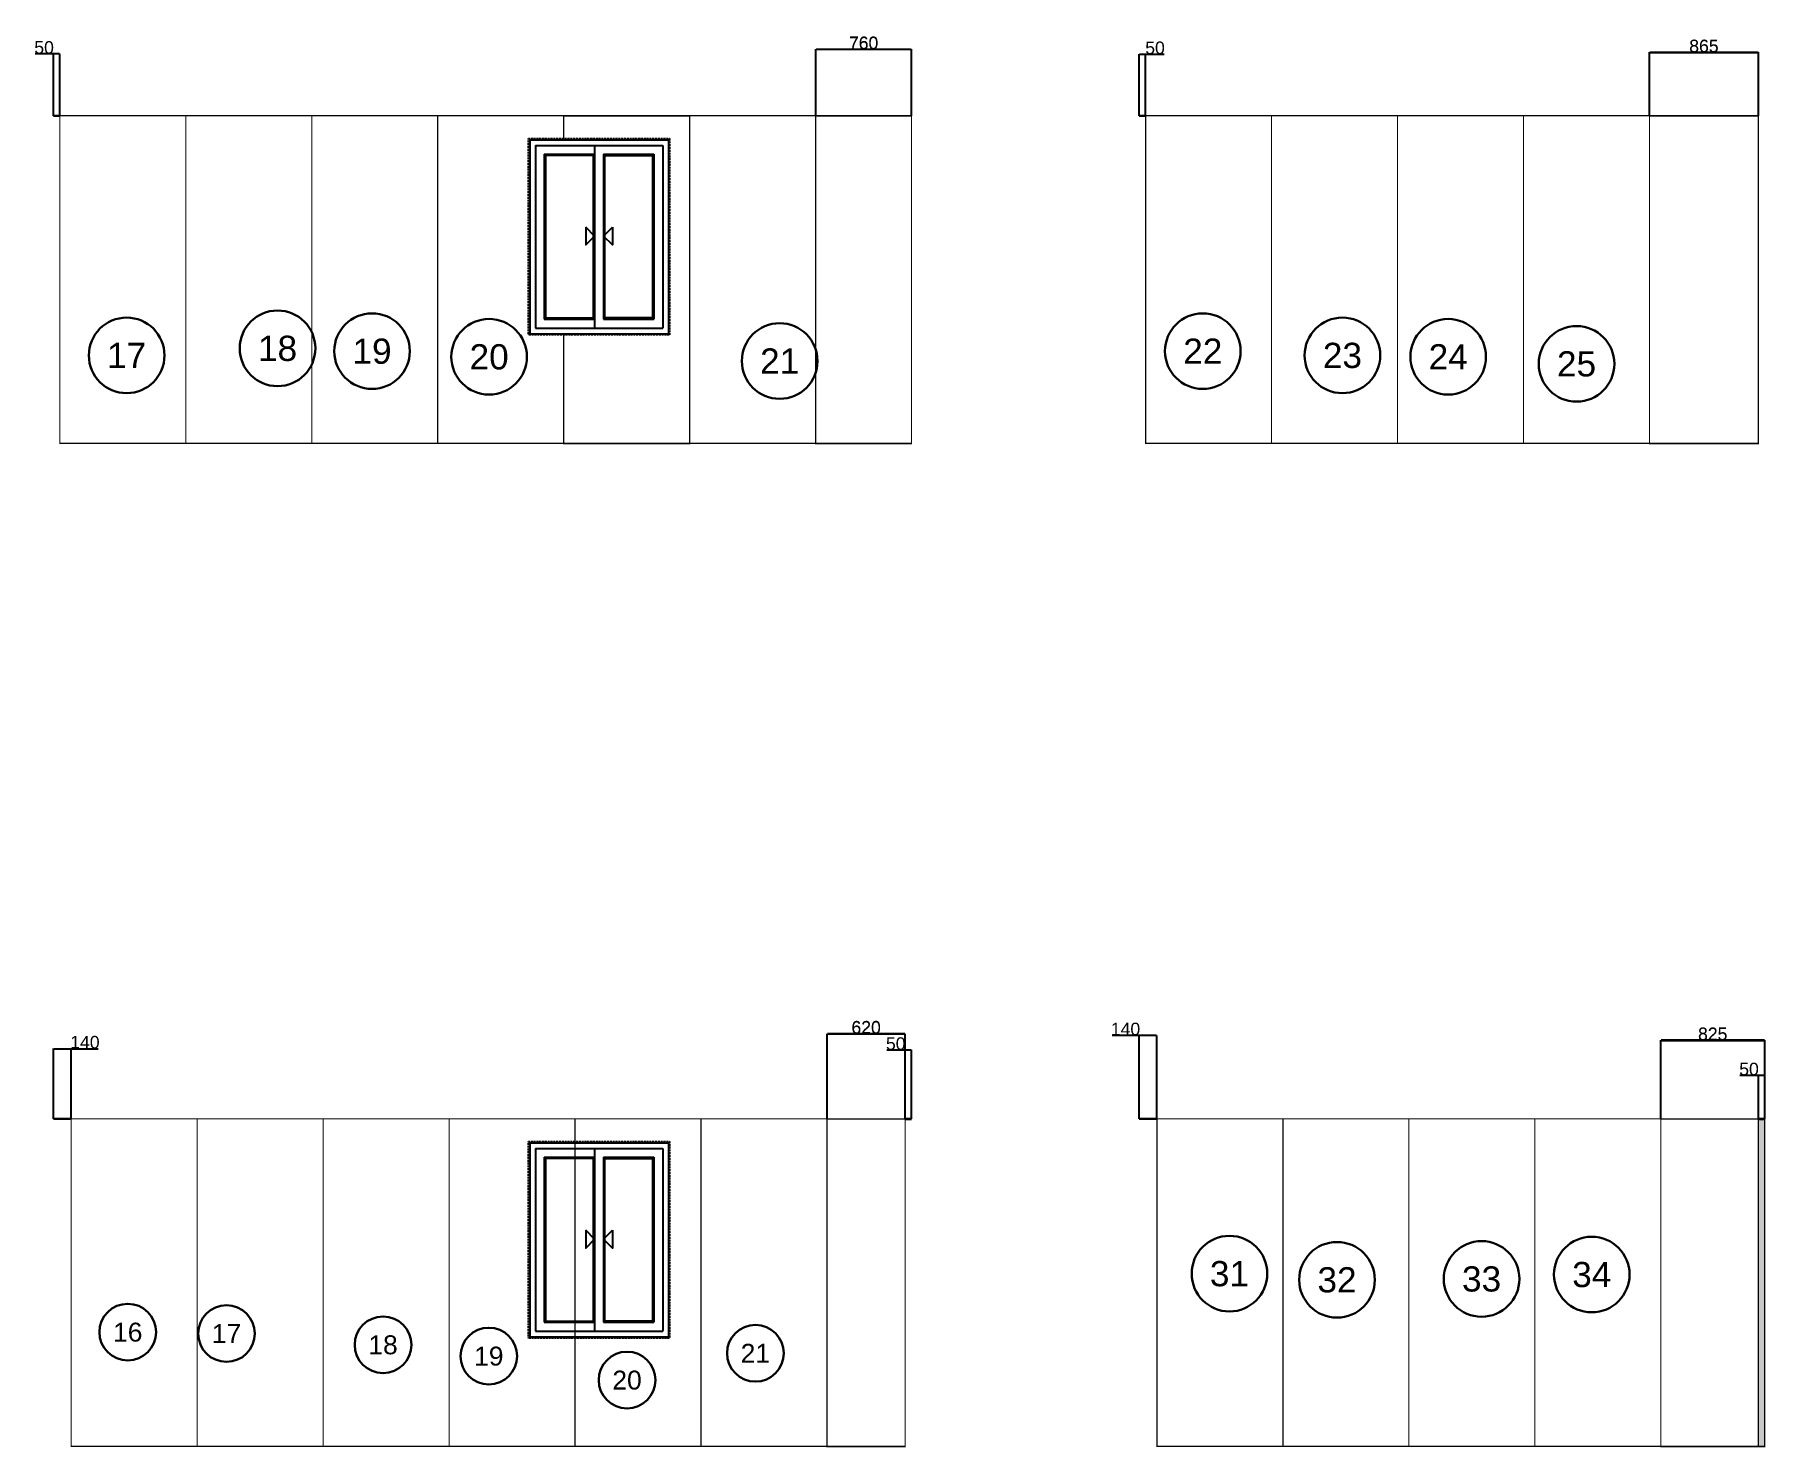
# Model space of a CAD drawing. Header units: millimetres. Extents: x 55547 to 190849, y 191990 to 326950.
# Drawn here: x 164495 to 178233, y 217054 to 228266 of the extents above; entities that cross this region are included whole.
import ezdxf
from ezdxf.enums import TextEntityAlignment as Align

# ---------------------------------------------------------------- set-up
doc = ezdxf.new("R2010")
doc.units = ezdxf.units.MM
doc.linetypes.add('HID', pattern=[3, 2, -1])
doc.layers.get('Defpoints').update_dxf_attribs({"color": 144})
for name, color, linetype in [('000_50T 1pcs', 3, 'Continuous'), ('000_50T 갯수', 2, 'Continuous'), ('000_90T 2pcs', 4, 'Continuous'), ('000_90T 갯수', 2, 'Continuous'), ('000_삭제분', 4, 'Continuous'), ('AA-DWXM-WIND', 4, 'Continuous'), ('WID', 4, 'Continuous')]:
    doc.layers.add(name, color=color, linetype=linetype)
doc.styles.get("Standard").update_dxf_attribs({"font": 'arial.ttf'})
doc.dimstyles.new('ISO-25', dxfattribs={"dimtxt": 2.5, "dimasz": 2.5, "dimexe": 1.25, "dimexo": 0.625, "dimtad": 1, "dimtxsty": 'Standard', "dimcen": 2.5, "dimadec": 0, "dimazin": 0, "dimtfac": 1, "dimtmove": 0, "dimatfit": 3, "dimfxl": 1, "dimarcsym": 0})

# ---------------------------------------------------------------- blocks, each defined once
blk = doc.blocks.new('*D195')
at = {"layer": '000_50T 1pcs', "color": 0, "lineweight": -2, "transparency": 16777216}
for p, q in [((164645, 228113), (164498, 228113)), ((164645, 227623), (164645, 228114)), ((164693, 228113), (164648, 228113)), ((164695, 227623), (164695, 228114))]:
    blk.add_line(p, q, dxfattribs=at)
at = {"layer": '000_50T 1pcs', "color": 0, "transparency": 16777216}
for points in [[(164648, 228113), (164648, 228112), (164645, 228113)], [(164693, 228113), (164693, 228112), (164695, 228113)]]:
    blk.add_solid(points, dxfattribs=at)
at = {"layer": 'Defpoints', "color": 0, "transparency": 16777216}
for p in [(164645, 228113), (164645, 227622), (164695, 227622)]:
    blk.add_point(p, dxfattribs=at)
at = {"layer": '000_50T 1pcs', "color": 0, "lineweight": 30, "transparency": 16777216, "insert": (164570, 228164), "char_height": 100, "attachment_point": 5}
blk.add_mtext('50', dxfattribs=at)
blk = doc.blocks.new('*D196')
at = {"layer": '000_50T 1pcs', "color": 0, "lineweight": -2, "transparency": 16777216}
for p, q in [((170695, 227623), (170695, 228150)), ((171453, 228149), (170698, 228149)), ((171455, 227623), (171455, 228150))]:
    blk.add_line(p, q, dxfattribs=at)
at = {"layer": '000_50T 1pcs', "color": 0, "transparency": 16777216}
for points in [[(170698, 228149), (170698, 228149), (170695, 228149)], [(171453, 228149), (171453, 228149), (171455, 228149)]]:
    blk.add_solid(points, dxfattribs=at)
at = {"layer": 'Defpoints', "color": 0, "transparency": 16777216}
for p in [(170695, 228149), (170695, 227622), (171455, 227622)]:
    blk.add_point(p, dxfattribs=at)
at = {"layer": '000_50T 1pcs', "color": 0, "lineweight": 30, "transparency": 16777216, "insert": (171075, 228201), "char_height": 100, "attachment_point": 5}
blk.add_mtext('760', dxfattribs=at)
blk = doc.blocks.new('*D197')
at = {"layer": '000_50T 1pcs', "color": 0, "lineweight": -2, "transparency": 16777216}
for p, q in [((173263, 227623), (173263, 228111)), ((173265, 228110), (173310, 228110)), ((173313, 227623), (173313, 228111)), ((173313, 228110), (173460, 228110))]:
    blk.add_line(p, q, dxfattribs=at)
at = {"layer": '000_50T 1pcs', "color": 0, "transparency": 16777216}
for points in [[(173265, 228110), (173265, 228109), (173263, 228110)], [(173310, 228110), (173310, 228109), (173313, 228110)]]:
    blk.add_solid(points, dxfattribs=at)
at = {"layer": 'Defpoints', "color": 0, "transparency": 16777216}
for p in [(173313, 228110), (173263, 227622), (173313, 227622)]:
    blk.add_point(p, dxfattribs=at)
at = {"layer": '000_50T 1pcs', "color": 0, "lineweight": 30, "transparency": 16777216, "insert": (173388, 228161), "char_height": 100, "attachment_point": 5}
blk.add_mtext('50', dxfattribs=at)
blk = doc.blocks.new('*D198')
at = {"layer": '000_50T 1pcs', "color": 0, "lineweight": -2, "transparency": 16777216}
for p, q in [((177313, 227623), (177313, 228126)), ((178175, 228125), (177315, 228125)), ((178178, 227623), (178178, 228126))]:
    blk.add_line(p, q, dxfattribs=at)
at = {"layer": '000_50T 1pcs', "color": 0, "transparency": 16777216}
for points in [[(177315, 228125), (177315, 228124), (177313, 228125)], [(178175, 228125), (178175, 228124), (178178, 228125)]]:
    blk.add_solid(points, dxfattribs=at)
at = {"layer": 'Defpoints', "color": 0, "transparency": 16777216}
for p in [(177313, 228125), (177313, 227622), (178178, 227622)]:
    blk.add_point(p, dxfattribs=at)
at = {"layer": '000_50T 1pcs', "color": 0, "lineweight": 30, "transparency": 16777216, "insert": (177745, 228176), "char_height": 100, "attachment_point": 5}
blk.add_mtext('865', dxfattribs=at)
blk = doc.blocks.new('*D210')
at = {"layer": '000_90T 2pcs', "color": 0, "lineweight": -2, "transparency": 16777216}
for p, q in [((164645, 219662), (164645, 220219)), ((164648, 220217), (164783, 220217)), ((164785, 219662), (164785, 220219)), ((164785, 220217), (165000, 220217))]:
    blk.add_line(p, q, dxfattribs=at)
at = {"layer": '000_90T 2pcs', "color": 0, "transparency": 16777216}
for points in [[(164648, 220218), (164648, 220217), (164645, 220217)], [(164783, 220218), (164783, 220217), (164785, 220217)]]:
    blk.add_solid(points, dxfattribs=at)
at = {"layer": 'Defpoints', "color": 0, "transparency": 16777216}
for p in [(164785, 220217), (164645, 219662), (164785, 219662)]:
    blk.add_point(p, dxfattribs=at)
at = {"layer": '000_90T 2pcs', "color": 0, "lineweight": 30, "transparency": 16777216, "insert": (164894, 220269), "char_height": 100, "attachment_point": 5}
blk.add_mtext('140', dxfattribs=at)
blk = doc.blocks.new('*D211')
at = {"layer": '000_90T 2pcs', "color": 0, "lineweight": -2, "transparency": 16777216}
for p, q in [((171405, 220207), (171258, 220207)), ((171405, 219662), (171405, 220208)), ((171453, 220207), (171408, 220207)), ((171455, 219662), (171455, 220208))]:
    blk.add_line(p, q, dxfattribs=at)
at = {"layer": '000_90T 2pcs', "color": 0, "transparency": 16777216}
for points in [[(171408, 220207), (171408, 220206), (171405, 220207)], [(171453, 220207), (171453, 220206), (171455, 220207)]]:
    blk.add_solid(points, dxfattribs=at)
at = {"layer": 'Defpoints', "color": 0, "transparency": 16777216}
for p in [(171405, 220207), (171405, 219662), (171455, 219662)]:
    blk.add_point(p, dxfattribs=at)
at = {"layer": '000_90T 2pcs', "color": 0, "lineweight": 30, "transparency": 16777216, "insert": (171330, 220258), "char_height": 100, "attachment_point": 5}
blk.add_mtext('50', dxfattribs=at)
blk = doc.blocks.new('*D212')
at = {"layer": '000_90T 2pcs', "color": 0, "lineweight": -2, "transparency": 16777216}
for p, q in [((170785, 219662), (170785, 220337)), ((171403, 220336), (170788, 220336)), ((171405, 219663), (171405, 220337))]:
    blk.add_line(p, q, dxfattribs=at)
at = {"layer": '000_90T 2pcs', "color": 0, "transparency": 16777216}
for points in [[(170788, 220336), (170788, 220336), (170785, 220336)], [(171403, 220336), (171403, 220336), (171405, 220336)]]:
    blk.add_solid(points, dxfattribs=at)
at = {"layer": 'Defpoints', "color": 0, "transparency": 16777216}
for p in [(170785, 220336), (170785, 219662), (171405, 219662)]:
    blk.add_point(p, dxfattribs=at)
at = {"layer": '000_90T 2pcs', "color": 0, "lineweight": 30, "transparency": 16777216, "insert": (171095, 220388), "char_height": 100, "attachment_point": 5}
blk.add_mtext('620', dxfattribs=at)
blk = doc.blocks.new('*D213')
at = {"layer": '000_50T 1pcs', "color": 0, "lineweight": -2, "transparency": 16777216}
for p, q in [((173263, 220322), (173048, 220322)), ((173263, 219662), (173263, 220323)), ((173400, 220322), (173265, 220322)), ((173403, 219662), (173403, 220323))]:
    blk.add_line(p, q, dxfattribs=at)
at = {"layer": '000_50T 1pcs', "color": 0, "transparency": 16777216}
for points in [[(173265, 220322), (173265, 220322), (173263, 220322)], [(173400, 220322), (173400, 220322), (173403, 220322)]]:
    blk.add_solid(points, dxfattribs=at)
at = {"layer": 'Defpoints', "color": 0, "transparency": 16777216}
for p in [(173263, 220322), (173263, 219662), (173403, 219662)]:
    blk.add_point(p, dxfattribs=at)
at = {"layer": '000_50T 1pcs', "color": 0, "lineweight": 30, "transparency": 16777216, "insert": (173154, 220374), "char_height": 100, "attachment_point": 5}
blk.add_mtext('140', dxfattribs=at)
blk = doc.blocks.new('*D214')
at = {"layer": '000_50T 1pcs', "color": 0, "lineweight": -2, "transparency": 16777216}
for p, q in [((178178, 220005), (178031, 220005)), ((178178, 219662), (178178, 220006)), ((178225, 220005), (178180, 220005)), ((178228, 219662), (178228, 220006))]:
    blk.add_line(p, q, dxfattribs=at)
at = {"layer": '000_50T 1pcs', "color": 0, "transparency": 16777216}
for points in [[(178180, 220005), (178180, 220004), (178178, 220005)], [(178225, 220005), (178225, 220004), (178228, 220005)]]:
    blk.add_solid(points, dxfattribs=at)
at = {"layer": 'Defpoints', "color": 0, "transparency": 16777216}
for p in [(178178, 220005), (178178, 219662), (178228, 219662)]:
    blk.add_point(p, dxfattribs=at)
at = {"layer": '000_50T 1pcs', "color": 0, "lineweight": 30, "transparency": 16777216, "insert": (178103, 220056), "char_height": 100, "attachment_point": 5}
blk.add_mtext('50', dxfattribs=at)
blk = doc.blocks.new('*D215')
at = {"layer": '000_50T 1pcs', "color": 0, "lineweight": -2, "transparency": 16777216}
for p, q in [((177403, 219662), (177403, 220286)), ((178225, 220285), (177405, 220285)), ((178228, 219663), (178228, 220286))]:
    blk.add_line(p, q, dxfattribs=at)
at = {"layer": '000_50T 1pcs', "color": 0, "transparency": 16777216}
for points in [[(177405, 220285), (177405, 220284), (177403, 220285)], [(178225, 220285), (178225, 220284), (178228, 220285)]]:
    blk.add_solid(points, dxfattribs=at)
at = {"layer": 'Defpoints', "color": 0, "transparency": 16777216}
for p in [(177403, 220285), (177403, 219662), (178228, 219662)]:
    blk.add_point(p, dxfattribs=at)
at = {"layer": '000_50T 1pcs', "color": 0, "lineweight": 30, "transparency": 16777216, "insert": (177815, 220336), "char_height": 100, "attachment_point": 5}
blk.add_mtext('825', dxfattribs=at)
blk = doc.blocks.new('*D267')
at = {"layer": '000_삭제분', "color": 0, "lineweight": -2, "transparency": 16777216}
for p, q in [((170695, 227621), (170695, 228148)), ((171453, 228147), (170698, 228147)), ((171455, 227621), (171455, 228148))]:
    blk.add_line(p, q, dxfattribs=at)
at = {"layer": '000_삭제분', "color": 0, "transparency": 16777216}
for points in [[(170698, 228147), (170698, 228146), (170695, 228147)], [(171453, 228147), (171453, 228146), (171455, 228147)]]:
    blk.add_solid(points, dxfattribs=at)
at = {"layer": 'Defpoints', "color": 0, "transparency": 16777216}
for p in [(170695, 228147), (170695, 227620), (171455, 227620)]:
    blk.add_point(p, dxfattribs=at)
at = {"layer": '000_삭제분', "color": 0, "lineweight": 30, "transparency": 16777216, "insert": (171075, 228198), "char_height": 100, "attachment_point": 5}
blk.add_mtext('760', dxfattribs=at)
blk = doc.blocks.new('*D268')
at = {"layer": '000_삭제분', "color": 0, "lineweight": -2, "transparency": 16777216}
for p, q in [((177313, 227621), (177313, 228123)), ((178175, 228122), (177315, 228122)), ((178178, 227621), (178178, 228123))]:
    blk.add_line(p, q, dxfattribs=at)
at = {"layer": '000_삭제분', "color": 0, "transparency": 16777216}
for points in [[(177315, 228123), (177315, 228122), (177313, 228122)], [(178175, 228123), (178175, 228122), (178178, 228122)]]:
    blk.add_solid(points, dxfattribs=at)
at = {"layer": 'Defpoints', "color": 0, "transparency": 16777216}
for p in [(177313, 228122), (177313, 227620), (178178, 227620)]:
    blk.add_point(p, dxfattribs=at)
at = {"layer": '000_삭제분', "color": 0, "lineweight": 30, "transparency": 16777216, "insert": (177745, 228174), "char_height": 100, "attachment_point": 5}
blk.add_mtext('865', dxfattribs=at)
blk = doc.blocks.new('*D148')
at = {"layer": '000_삭제분', "color": 0, "lineweight": -2, "transparency": 16777216}
for p, q in [((170785, 219660), (170785, 220335)), ((171403, 220333), (170788, 220333)), ((171405, 219661), (171405, 220335))]:
    blk.add_line(p, q, dxfattribs=at)
at = {"layer": '000_삭제분', "color": 0, "transparency": 16777216}
for points in [[(170788, 220334), (170788, 220333), (170785, 220333)], [(171403, 220334), (171403, 220333), (171405, 220333)]]:
    blk.add_solid(points, dxfattribs=at)
at = {"layer": 'Defpoints', "color": 0, "transparency": 16777216}
for p in [(170785, 220333), (170785, 219659), (171405, 219660)]:
    blk.add_point(p, dxfattribs=at)
at = {"layer": '000_삭제분', "color": 0, "lineweight": 30, "transparency": 16777216, "insert": (171095, 220385), "char_height": 100, "attachment_point": 5}
blk.add_mtext('620', dxfattribs=at)
blk = doc.blocks.new('*D149')
at = {"layer": '000_삭제분', "color": 0, "lineweight": -2, "transparency": 16777216}
for p, q in [((177403, 219660), (177403, 220283)), ((178225, 220282), (177405, 220282)), ((178228, 219661), (178228, 220283))]:
    blk.add_line(p, q, dxfattribs=at)
at = {"layer": '000_삭제분', "color": 0, "transparency": 16777216}
for points in [[(177405, 220282), (177405, 220282), (177403, 220282)], [(178225, 220282), (178225, 220282), (178228, 220282)]]:
    blk.add_solid(points, dxfattribs=at)
at = {"layer": 'Defpoints', "color": 0, "transparency": 16777216}
for p in [(177403, 220282), (177403, 219659), (178228, 219660)]:
    blk.add_point(p, dxfattribs=at)
at = {"layer": '000_삭제분', "color": 0, "lineweight": 30, "transparency": 16777216, "insert": (177815, 220334), "char_height": 100, "attachment_point": 5}
blk.add_mtext('825', dxfattribs=at)

msp = doc.modelspace()

# ---------------------------------------------------------------- hatches: boundary and pattern name
at = {"layer": '000_50T 1pcs', "transparency": 33554687}
h = msp.add_hatch(dxfattribs=at)
h.set_pattern_fill('HOUND', color=1)
h.set_pattern_definition([(0, (-208817.0825, 24173.5725), (6.35, 1.5875), [25.4, -12.7]), (90, (-208817.0825, 24173.5725), (-1.5875, -6.35), [25.4, -12.7])])
h.paths.add_polyline_path([(178227.932, 219661.772), (178177.932, 219661.772), (178177.932, 217061.147), (178227.932, 217061.147)])

# ---------------------------------------------------------------- linework, layer by layer
at = {"layer": '000_50T 1pcs', "lineweight": 30}
for points in [[(164645.003, 227622.496), (164695.003, 227622.496)], [(173262.932, 227622.496), (173312.932, 227622.496)], [(173262.932, 219661.772), (173402.932, 219661.772)], [(178177.932, 219661.772), (178227.932, 219661.772)]]:
    msp.add_lwpolyline(points, dxfattribs=at)
at = {"layer": '000_50T 1pcs', "const_width": 10}
for points in [[(164695.003, 227622.496), (164695.003, 225022.496), (165695.003, 225022.496), (165695.003, 227622.496)], [(165695.003, 227622.496), (165695.003, 225022.496), (166695.003, 225022.496), (166695.003, 227622.496)], [(166695.003, 227622.496), (166695.003, 225022.496), (167695.003, 225022.496), (167695.003, 227622.496)], [(169695.003, 227622.496), (169695.003, 225022.496), (170695.003, 225022.496), (170695.003, 227622.496)], [(173312.932, 227622.496), (173312.932, 225022.496), (174312.932, 225022.496), (174312.932, 227622.496)], [(174312.932, 227622.496), (174312.932, 225022.496), (175312.932, 225022.496), (175312.932, 227622.496)], [(175312.932, 227622.496), (175312.932, 225022.496), (176312.932, 225022.496), (176312.932, 227622.496)], [(176312.932, 227622.496), (176312.932, 225022.496), (177312.932, 225022.496), (177312.932, 227622.496)], [(173402.932, 219661.772), (173402.932, 217061.772), (174402.932, 217061.772), (174402.932, 219661.772)], [(174402.932, 219661.772), (174402.932, 217061.772), (175402.932, 217061.772), (175402.932, 219661.772)], [(175402.932, 219661.772), (175402.932, 217061.772), (176402.932, 217061.772), (176402.932, 219661.772)], [(176402.932, 219661.772), (176402.932, 217061.772), (177402.932, 217061.772), (177402.932, 219661.772)]]:
    msp.add_lwpolyline(points, close=True, dxfattribs=at)
at = {"layer": '000_50T 1pcs', "lineweight": 30, "const_width": 10}
for points in [[(168695.003, 227622.496), (168695.003, 227432.496), (168425.003, 227432.496), (168425.003, 225892.496), (168695.003, 225892.496), (168695.003, 225022.496), (167695.003, 225022.496), (167695.003, 227622.496)], [(168695.003, 227622.496), (168695.003, 227432.496), (169525.003, 227432.496), (169525.003, 225892.496), (168695.003, 225892.496), (168695.003, 225022.496), (169695.003, 225022.496), (169695.003, 227622.496)], [(171455.003, 227622.496), (170695.003, 227622.496), (170695.003, 225022.496), (171455.003, 225022.496)], [(178177.932, 227622.496), (177312.932, 227622.496), (177312.932, 225022.496), (178177.932, 225022.496)], [(178227.932, 219661.772), (177402.932, 219661.772), (177402.932, 217061.772), (178227.932, 217061.772)]]:
    msp.add_lwpolyline(points, close=True, dxfattribs=at)
at = {"layer": '000_50T 1pcs', "color": 1, "const_width": 10}
msp.add_lwpolyline([(178227.932, 219661.772), (178177.932, 219661.772), (178177.932, 217061.147), (178227.932, 217061.147)], close=True, dxfattribs=at)
at = {"layer": '000_50T 갯수', "color": 2, "lineweight": 30}
for centre in [(165225.205, 225720.661), (166423.102, 225776.638), (167173.188, 225754.247), (168102.397, 225709.466), (173767.219, 225754.247), (174875.554, 225720.661), (175715.202, 225709.466), (170408.629, 225675.88), (176733.974, 225653.489), (173978.996, 218433.138), (176854.789, 218426.141), (174832.638, 218384.159), (175980.156, 218391.156)]:
    msp.add_circle(centre, 300, dxfattribs=at)
at = {"layer": '000_90T 2pcs', "lineweight": 30}
for points in [[(164645.003, 219661.772), (164785.003, 219661.772)], [(171455.003, 219661.772), (171405.003, 219661.772)]]:
    msp.add_lwpolyline(points, dxfattribs=at)
at = {"layer": '000_90T 2pcs', "const_width": 10}
for points in [[(164785.003, 219661.772), (164785.003, 217061.772), (165785.003, 217061.772), (165785.003, 219661.772)], [(165785.003, 219661.772), (165785.003, 217061.772), (166785.003, 217061.772), (166785.003, 219661.772)], [(166785.003, 219661.772), (166785.003, 217061.772), (167785.003, 217061.772), (167785.003, 219661.772)], [(167785.003, 219661.772), (167785.003, 217061.772), (168785.003, 217061.772), (168785.003, 219661.772)], [(168785.003, 219661.772), (168785.003, 217061.772), (169785.003, 217061.772), (169785.003, 219661.772)], [(169785.003, 219661.772), (169785.003, 217061.772), (170785.003, 217061.772), (170785.003, 219661.772)]]:
    msp.add_lwpolyline(points, close=True, dxfattribs=at)
at = {"layer": '000_90T 2pcs', "lineweight": 30, "const_width": 10}
msp.add_lwpolyline([(171405.003, 219661.772), (170785.003, 219661.772), (170785.003, 217061.772), (171405.003, 217061.772)], close=True, dxfattribs=at)
at = {"layer": '000_90T 갯수', "color": 2, "lineweight": 30}
for centre in [(165234.055, 217968.977), (166017.726, 217957.782), (167260.405, 217868.22), (170215.964, 217801.048), (168100.052, 217778.657), (169197.191, 217588.337)]:
    msp.add_circle(centre, 225, dxfattribs=at)
at = {"layer": '000_삭제분', "color": 1, "lineweight": 30, "const_width": 10, "elevation": 0}
for points in [[(168695.003, 227619.996), (168695.003, 227429.996), (169525.003, 227429.996), (169525.003, 225889.996), (168695.003, 225889.996), (168695.003, 225019.996), (169695.003, 225019.996), (169695.003, 227619.996)], [(171455.003, 227619.996), (170695.003, 227619.996), (170695.003, 225019.996), (171455.003, 225019.996)], [(178177.932, 227619.996), (177312.932, 227619.996), (177312.932, 225019.996), (178177.932, 225019.996)], [(171405.003, 219659.272), (170785.003, 219659.272), (170785.003, 217059.272), (171405.003, 217059.272)], [(178227.932, 219659.272), (177402.932, 219659.272), (177402.932, 217059.272), (178227.932, 217059.272)]]:
    msp.add_lwpolyline(points, close=True, dxfattribs=at)
at = {"layer": '000_삭제분', "color": 1, "lineweight": 30, "elevation": 0}
for points in [[(171455.003, 219659.272), (171405.003, 219659.272)], [(178177.932, 219659.272), (178227.932, 219659.272)]]:
    msp.add_lwpolyline(points, dxfattribs=at)
at = {"layer": 'AA-DWXM-WIND'}
for p, q in [((168425.003, 227432.496), (169525.003, 227432.496)), ((168425.003, 227432.496), (168425.003, 225892.496)), ((168470.003, 227387.496), (169480.003, 227387.496)), ((168470.003, 227387.496), (168470.003, 225937.496)), ((168940.003, 227387.496), (168940.003, 225937.496)), ((169480.003, 227387.496), (169480.003, 225937.496)), ((169525.003, 227432.496), (169525.003, 225892.496)), ((168540.003, 227317.496), (168540.003, 226007.496)), ((168540.003, 227317.496), (168940.003, 227317.496)), ((169010.003, 227317.496), (169410.003, 227317.496)), ((169010.003, 227317.496), (169010.003, 226007.496)), ((169410.003, 227317.496), (169410.003, 226007.496)), ((168540.003, 226007.496), (168940.003, 226007.496)), ((169010.003, 226007.496), (169410.003, 226007.496)), ((168425.003, 225892.496), (169525.003, 225892.496)), ((168470.003, 225937.496), (169480.003, 225937.496)), ((168425.003, 219471.772), (169525.003, 219471.772)), ((168425.003, 219471.772), (168425.003, 217931.772)), ((168470.003, 219426.772), (169480.003, 219426.772)), ((168470.003, 219426.772), (168470.003, 217976.772)), ((168940.003, 219426.772), (168940.003, 217976.772)), ((169480.003, 219426.772), (169480.003, 217976.772)), ((169525.003, 219471.772), (169525.003, 217931.772)), ((168540.003, 219356.772), (168540.003, 218046.772)), ((168540.003, 219356.772), (168940.003, 219356.772)), ((169010.003, 219356.772), (169410.003, 219356.772)), ((169010.003, 219356.772), (169010.003, 218046.772)), ((169410.003, 219356.772), (169410.003, 218046.772)), ((168540.003, 218046.772), (168940.003, 218046.772)), ((169010.003, 218046.772), (169410.003, 218046.772)), ((168425.003, 217931.772), (169525.003, 217931.772)), ((168470.003, 217976.772), (169480.003, 217976.772))]:
    msp.add_line(p, q, dxfattribs=at)
at = {"layer": 'AA-DWXM-WIND', "color": 7, "linetype": 'HID'}
for points in [[(168415.003, 227442.496), (169535.003, 227442.496), (169535.003, 225882.496), (168415.003, 225882.496)], [(168415.003, 219481.772), (169535.003, 219481.772), (169535.003, 217921.772), (168415.003, 217921.772)]]:
    msp.add_lwpolyline(points, close=True, dxfattribs=at)
at = {"layer": 'AA-DWXM-WIND', "color": 8, "linetype": 'Continuous'}
for points in [[(168550.003, 226017.496), (168930.003, 226017.496), (168930.003, 227307.496), (168550.003, 227307.496)], [(169020.003, 227307.496), (169400.003, 227307.496), (169400.003, 226017.496), (169020.003, 226017.496)], [(168550.003, 218056.772), (168930.003, 218056.772), (168930.003, 219346.772), (168550.003, 219346.772)], [(169020.003, 219346.772), (169400.003, 219346.772), (169400.003, 218056.772), (169020.003, 218056.772)]]:
    msp.add_lwpolyline(points, close=True, dxfattribs=at)
at = {"layer": 'WID', "color": 7}
for points in [[(168869.292, 226738.206), (168869.292, 226596.785), (168940.003, 226667.496)], [(169080.713, 226738.206), (169080.713, 226596.785), (169010.003, 226667.496)], [(168869.292, 218777.482), (168869.292, 218636.061), (168940.003, 218706.772)], [(169080.713, 218777.482), (169080.713, 218636.061), (169010.003, 218706.772)]]:
    msp.add_lwpolyline(points, close=True, dxfattribs=at)

# ---------------------------------------------------------------- texts
at = {"layer": '000_50T 갯수', "color": 2, "lineweight": 30}
for s, p in [('18', (166423.102, 225776.638)), ('19', (167173.188, 225754.247)), ('22', (173767.219, 225754.247)), ('17', (165225.205, 225720.661)), ('20', (168102.397, 225709.466)), ('21', (170408.629, 225675.88)), ('23', (174875.554, 225720.661)), ('24', (175715.202, 225709.466)), ('25', (176733.974, 225653.489)), ('31', (173978.996, 218433.138)), ('32', (174832.638, 218384.159)), ('33', (175980.156, 218391.156)), ('34', (176854.789, 218426.141))]:
    msp.add_text(s, height=200, dxfattribs=at).set_placement(p, align=Align.MIDDLE_CENTER)
at = {"layer": '000_90T 갯수', "color": 2, "lineweight": 30}
for s, p in [('16', (165234.055, 217968.977)), ('17', (166017.726, 217957.782)), ('18', (167260.405, 217868.22)), ('19', (168100.052, 217778.657)), ('21', (170215.964, 217801.048)), ('20', (169197.191, 217588.337))]:
    msp.add_text(s, height=150, dxfattribs=at).set_placement(p, align=Align.MIDDLE_CENTER)

# ---------------------------------------------------------------- dimensions: what is measured, and where the dimension line sits
at = {"layer": '000_50T 1pcs', "lineweight": 30}
for base, p1, p2, picture, middle in [((164645.003, 228112.698), (164695.003, 227622.496), (164645.003, 227622.496), '*D195', (164570.425, 228164.38)), ((170695.003, 228149.029), (171455.003, 227622.496), (170695.003, 227622.496), '*D196', (171075.003, 228200.711)), ((173312.932, 228109.565), (173262.932, 227622.496), (173312.932, 227622.496), '*D197', (173387.51, 228161.247)), ((177312.932, 228124.604), (178177.932, 227622.496), (177312.932, 227622.496), '*D198', (177745.432, 228176.286)), ((173262.932, 220321.964), (173402.932, 219661.772), (173262.932, 219661.772), '*D213', (173154.214, 220373.646)), ((177402.932, 220284.517), (178227.932, 219662.397), (177402.932, 219661.772), '*D215', (177815.432, 220336.199)), ((178177.932, 220004.687), (178227.932, 219661.772), (178177.932, 219661.772), '*D214', (178103.354, 220056.369))]:
    dim = msp.add_linear_dim(base=base, p1=p1, p2=p2, dimstyle='ISO-25', override={"dimtxt": 100}, dxfattribs=at)
    dim.commit()
    dim.dimension.update_dxf_attribs({"geometry": picture, "text_midpoint": middle})
at = {"layer": '000_90T 2pcs', "lineweight": 30}
for base, p1, p2, picture, middle in [((170785.003, 220335.941), (171405.003, 219662.397), (170785.003, 219661.772), '*D212', (171095.003, 220387.623)), ((164785.003, 220217.5), (164645.003, 219661.772), (164785.003, 219661.772), '*D210', (164893.721, 220269.182)), ((171405.003, 220206.788), (171455.003, 219661.772), (171405.003, 219661.772), '*D211', (171330.425, 220258.471))]:
    dim = msp.add_linear_dim(base=base, p1=p1, p2=p2, dimstyle='ISO-25', override={"dimtxt": 100}, dxfattribs=at)
    dim.commit()
    dim.dimension.update_dxf_attribs({"geometry": picture, "text_midpoint": middle})
at = {"layer": '000_삭제분', "color": 1, "lineweight": 30}
for base, p1, p2, picture, middle in [((170695.003, 228146.529, 0), (171455.003, 227619.996, 0), (170695.003, 227619.996, 0), '*D267', (171075.003, 228198.211, 0)), ((177312.932, 228122.104, 0), (178177.932, 227619.996, 0), (177312.932, 227619.996, 0), '*D268', (177745.432, 228173.786, 0)), ((170785.003, 220333.441, 0), (171405.003, 219659.897, 0), (170785.003, 219659.272, 0), '*D148', (171095.003, 220385.123, 0)), ((177402.932, 220282.017, 0), (178227.932, 219659.897, 0), (177402.932, 219659.272, 0), '*D149', (177815.432, 220333.699, 0))]:
    dim = msp.add_linear_dim(base=base, p1=p1, p2=p2, dimstyle='ISO-25', override={"dimtxt": 100}, dxfattribs=at)
    dim.commit()
    dim.dimension.update_dxf_attribs({"geometry": picture, "text_midpoint": middle})

doc.saveas('drawing.dxf')
